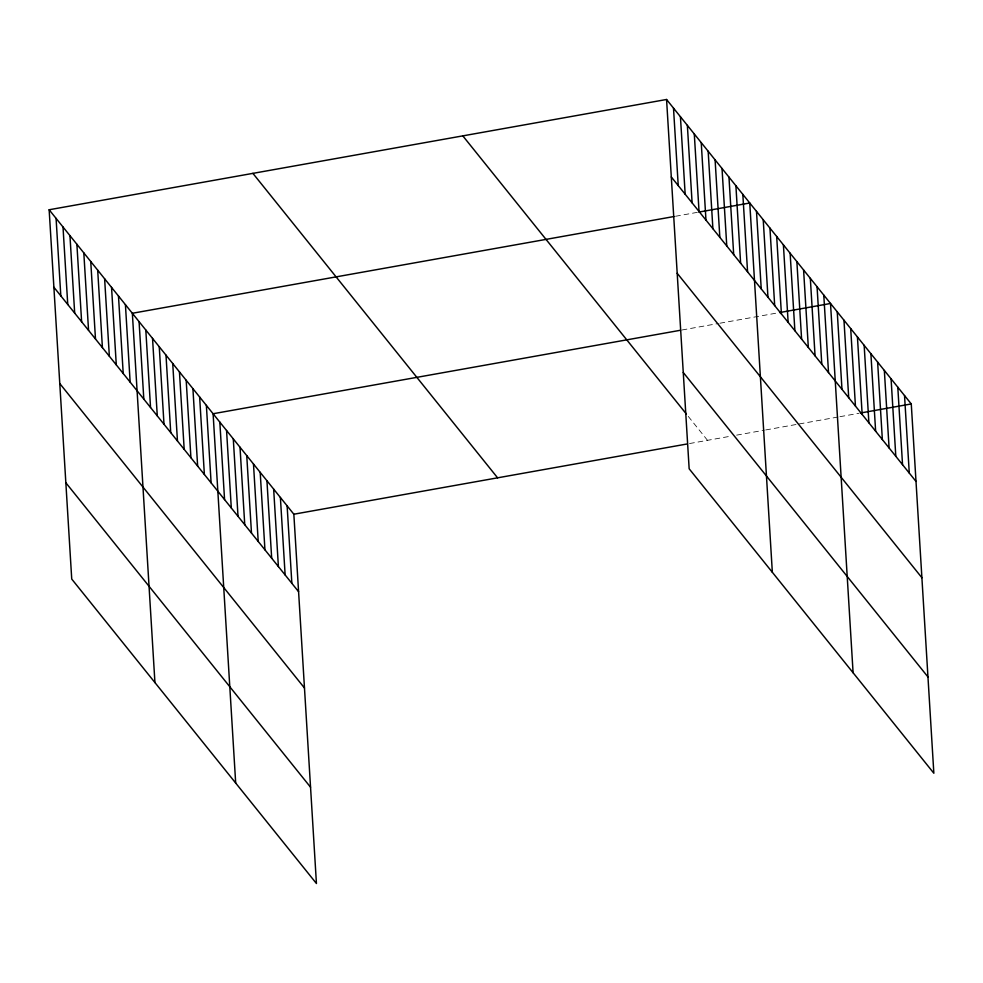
<?xml version="1.0" encoding="UTF-8"?>
<svg xmlns="http://www.w3.org/2000/svg" width="983" height="983" viewBox="0 0 983 983"><rect width="100%" height="100%" fill="white"/><g stroke="black" fill="none" stroke-linecap="round" stroke-linejoin="round"><path stroke-width="0.74" stroke-dasharray="4.92 3.69" d="M675.542 216.26L697.365 212.353M682.067 329.981L718.45 323.481M719.912 323.223L776.668 313.086M689.525 443.542L730.799 436.169M736.623 435.137L764.27 430.198M765.732 429.94L797.741 424.214M799.204 423.956L838.499 416.939M839.949 416.681L858.872 413.302M688.284 416.411L707.514 440.335"/><path stroke-width="1.47" d="M49.15 209.76L293.843 514.22L316.44 883.52L71.734 579.061L49.15 209.76L666.56 99.48L911.266 403.939L933.85 773.24L689.157 468.78L666.56 99.48M674.08 216.518L132.349 313.27L154.933 682.571M698.827 212.095L749.759 203.002L772.343 572.303M680.617 330.239L213.102 413.745L235.687 783.046M779.58 312.569L830.512 303.477L853.097 672.777M293.843 514.22L686.527 444.083M860.322 413.044L911.266 403.939M671.303 176.965L915.996 481.424M677.189 273.262L921.894 577.721M683.259 372.483L927.964 676.943M462.821 135.875L686.367 414.015M252.901 173.364L497.595 477.824M53.893 287.245L298.586 591.692M59.779 383.542L304.472 688.002M65.849 482.764L310.542 787.211M904.532 395.571L909.275 473.056M897.798 387.191L902.541 464.676M891.077 378.824L895.808 456.309M884.344 370.456L889.087 447.929M877.622 362.076L882.353 439.561M870.889 353.708L875.632 431.193M864.155 345.328L868.898 422.813M857.434 336.96L862.165 414.445M850.7 328.592L855.443 406.065M843.967 320.212L848.71 397.697M837.246 311.844L841.976 389.329M823.779 295.097L828.522 372.582M817.057 286.729L821.788 364.214M810.324 278.349L815.067 355.834M803.59 269.981L808.333 347.466M796.869 261.613L801.6 339.086M790.135 253.233L794.878 330.718M783.402 244.865L788.145 322.35M776.681 236.485L781.411 313.97M769.947 228.117L774.69 305.602M763.226 219.75L767.956 297.222M756.492 211.37L761.235 288.855M742.829 194.376L747.572 271.861M735.898 185.75L740.629 263.235M728.968 177.124L733.699 254.609M722.026 168.498L726.769 245.971M715.096 159.873L719.839 237.345M708.165 151.247L712.896 228.72M701.235 142.621L705.966 220.094M694.293 133.995L699.036 211.468M687.363 125.369L692.106 202.842M680.433 116.731L685.163 194.216M673.502 108.105L678.233 185.59M287.122 505.84L291.853 583.324M280.388 497.472L285.131 574.957M273.655 489.092L278.398 566.577M266.934 480.724L271.677 558.209M260.2 472.356L264.943 549.829M253.479 463.976L258.21 541.461M246.745 455.608L251.488 533.093M240.012 447.228L244.755 524.713M233.29 438.86L238.021 516.345M226.557 430.493L231.3 507.965M219.823 422.112L224.566 499.597M206.369 405.377L211.112 482.85M199.635 396.997L204.378 474.482M192.914 388.629L197.644 466.114M186.18 380.249L190.923 457.734M179.447 371.881L184.19 449.366M172.725 363.513L177.456 440.986M165.992 355.133L170.735 432.618M159.258 346.766L164.001 424.251M152.537 338.385L157.28 415.87M145.803 330.018L150.546 407.503M139.082 321.65L143.813 399.123M125.419 304.644L130.149 382.129M118.476 296.018L123.219 373.503M111.546 287.392L116.289 364.877M104.616 278.767L109.359 356.251M97.686 270.141L102.416 347.626M90.743 261.515L95.486 339M83.813 252.889L88.556 330.374M76.883 244.263L81.626 321.748M69.953 235.637L74.683 313.122M63.01 227.012L67.753 304.497M56.08 218.386L60.823 295.871"/></g></svg>
